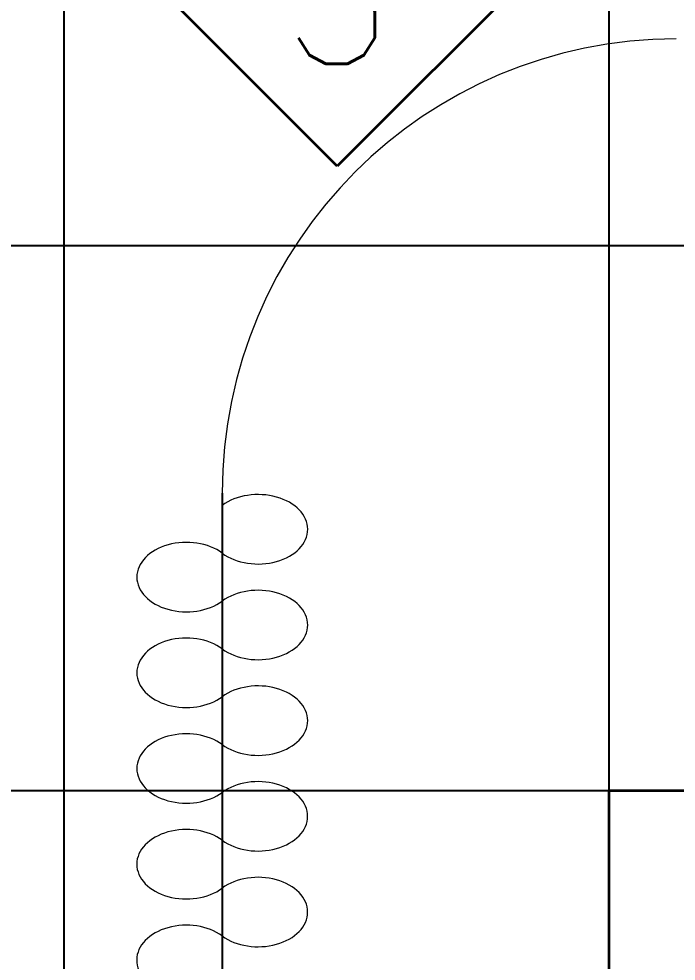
# Model space of a CAD drawing. Extents: x -12260 to 57327, y -29287 to 19916.
# Drawn here: x 36726 to 37450, y -5798 to -4760 of the extents above; entities that cross this region are included whole.
import ezdxf
from ezdxf.enums import TextEntityAlignment as Align

# ---------------------------------------------------------------- set-up
doc = ezdxf.new("R2010")
doc.units = 0
doc.header["$LTSCALE"] = 0.25
doc.linetypes.add('DASHDOT', pattern=[25.4, 12.7, -6.35, 0, -6.35])
doc.layers.add('01-First Floor$0$FALSE CEILING', color=251, linetype='Continuous')
for name, color, linetype, lineweight in [('01-First Floor$0$LOADING', 253, 'Continuous', 5), ('E-LITE-CIRC-NUMB', 6, 'Continuous', 25), ('E-LITE-CLNG', 150, 'Continuous', 35), ('E-LITE-CLNG-CNDT', 6, 'DASHDOT', 35), ('E-LITE-CTRL', 6, 'Continuous', 25), ('E-LITE-IDEN', 6, 'Continuous', 25), ('F-ALRM-CLNG @ 100', 33, 'Continuous', 35)]:
    doc.layers.add(name, color=color, linetype=linetype, lineweight=lineweight)
doc.styles.add('DC_SIMPLEX', font='SIMPLEX.shx', dxfattribs={"width": 0.7})

# ---------------------------------------------------------------- blocks, each defined once
blk = doc.blocks.new('01-First Floor$0$CURTAIN')
for centre, start, end in [((-0.3386, 0.0395), 313.5684, 226.4316), ((-0.1881, 0.0395), 313.5684, 226.4316), ((-0.0376, 0.0395), 313.5684, 226.4316), ((0.1129, 0.0395), 313.5684, 226.4316), ((0.2633, 0.0395), 313.5684, 226.4316), ((0.4138, 0.0395), 313.5684, 226.4316), ((0.5643, 0.0395), 313.5684, 226.4316), ((0.7148, 0.0395), 313.5684, 226.4316), ((0.8653, 0.0395), 313.5684, 226.4316), ((0.0376, -0.0395), 133.5684, 46.4316), ((0.1881, -0.0395), 133.5684, 46.4316), ((0.3386, -0.0395), 133.5684, 46.4316), ((0.4891, -0.0395), 133.5684, 46.4316), ((0.6396, -0.0395), 133.5684, 46.4316), ((0.79, -0.0395), 133.5684, 46.4316), ((0.9405, -0.0395), 133.5684, 46.4316), ((-0.4138, -0.0395), 133.5684, 46.4316), ((-0.2633, -0.0395), 133.5684, 46.4316), ((-0.1129, -0.0395), 133.5684, 46.4316)]:
    blk.add_arc(centre, 0.0546, start, end)
blk = doc.blocks.new('01-First Floor')
at = {"layer": '01-First Floor$0$FALSE CEILING', "linetype": 'Continuous'}
for p, q in [((36776, -6810), (36776, -2810)), ((37376, -6810), (37376, -2810)), ((34976, -5010), (38476, -5010)), ((34976, -5610), (38476, -5610))]:
    blk.add_line(p, q, dxfattribs=at)
at = {"layer": '01-First Floor$0$FALSE CEILING', "extrusion": (-2.24007e-05, -9.13278e-07, 1)}
for p in [(36949.9, -5282.6, -0.1), (36949.9, -5341.1, -0.1)]:
    blk.add_line(p, (36949.9, -6782.6, -0.1), dxfattribs=at)
at = {"layer": '01-First Floor$0$LOADING', "extrusion": (-2.24007e-05, -9.13278e-07, 1)}
for p in [(36949.9, -5282.6, -0.1), (36949.9, -5341.1, -0.1)]:
    blk.add_line(p, (36949.9, -6782.6, -0.1), dxfattribs=at)
blk.add_arc((37449.9, -5282.6, -0.9), 500, 90, 180, dxfattribs=at)
at = {"layer": '01-First Floor$0$LOADING', "extrusion": (2.23994e-05, 9.13341e-07, -1), "xscale": -699.9999999767344, "yscale": 1000.000000000003, "zscale": 1000.000000000003, "rotation": 270.0140952242026}
blk.add_blockref('01-First Floor$0$CURTAIN', (-36949.9, -5980.7, 0.9), dxfattribs=at)
blk = doc.blocks.new('*U16')
blk.add_lwpolyline([(-300, 300), (-300, -300), (300, -300), (300, 300)], close=True)
blk.add_circle((0, 0), 45)
at = {"layer": 'E-LITE-CIRC-NUMB', "style": 'DC_SIMPLEX', "width": 0.7, "flags": 8}
blk.add_attdef('CIRCUIT', text='', height=200, rotation=0, dxfattribs=at).set_placement((-473.9, 300), align=Align.RIGHT)
at = {"layer": 'E-LITE-CTRL', "style": 'DC_SIMPLEX', "width": 0.7, "flags": 8}
blk.add_attdef('CONTROL', (1118.9, -935), '', height=200, rotation=360, dxfattribs=at)
at = {"layer": 'E-LITE-IDEN', "style": 'DC_SIMPLEX', "width": 0.7, "flags": 8}
blk.add_attdef('TYPE', (460.4, 457.6), '', height=200, rotation=360, dxfattribs=at)
blk = doc.blocks.new('A$C5CF53093')
blk.add_lwpolyline([(0, -212.1), (-212.1, 0), (0, 212.1), (212.1, 0)], close=True)
blk = doc.blocks.new('*U32')
at = {"xscale": 0.01, "yscale": 0.01, "zscale": 0.01}
blk.add_blockref('A$C5CF53093', (0.007, -0.007), dxfattribs=at)
at = {"color": 6, "style": 'DC_SIMPLEX', "width": 0.7, "flags": 8}
blk.add_attdef('TYPE', text='', height=2, rotation=360, dxfattribs=at).set_placement((0, 0), align=Align.MIDDLE_CENTER)

msp = doc.modelspace()

# ---------------------------------------------------------------- block references
at = {"layer": 'E-LITE-CLNG'}
ref = msp.add_blockref('*U16', (37676, -5910), dxfattribs=dict(at, xscale=-1))
ref.add_attrib('TYPE', 'LD1', (38069.5, -5605.5), dxfattribs={"layer": 'E-LITE-IDEN', "height": 200, "rotation": 0, "style": 'DC_SIMPLEX', "width": 0.7, "flags": 8})
at = {"layer": 'E-LITE-CLNG-CNDT'}
msp.add_blockref('01-First Floor', (0, 0), dxfattribs=at)
at = {"layer": 'F-ALRM-CLNG @ 100', "xscale": 100, "yscale": 100, "zscale": 100}
msp.add_blockref('*U32', (37076, -4710), dxfattribs=at).add_auto_attribs({'TYPE': 'S'})

doc.saveas('drawing.dxf')
